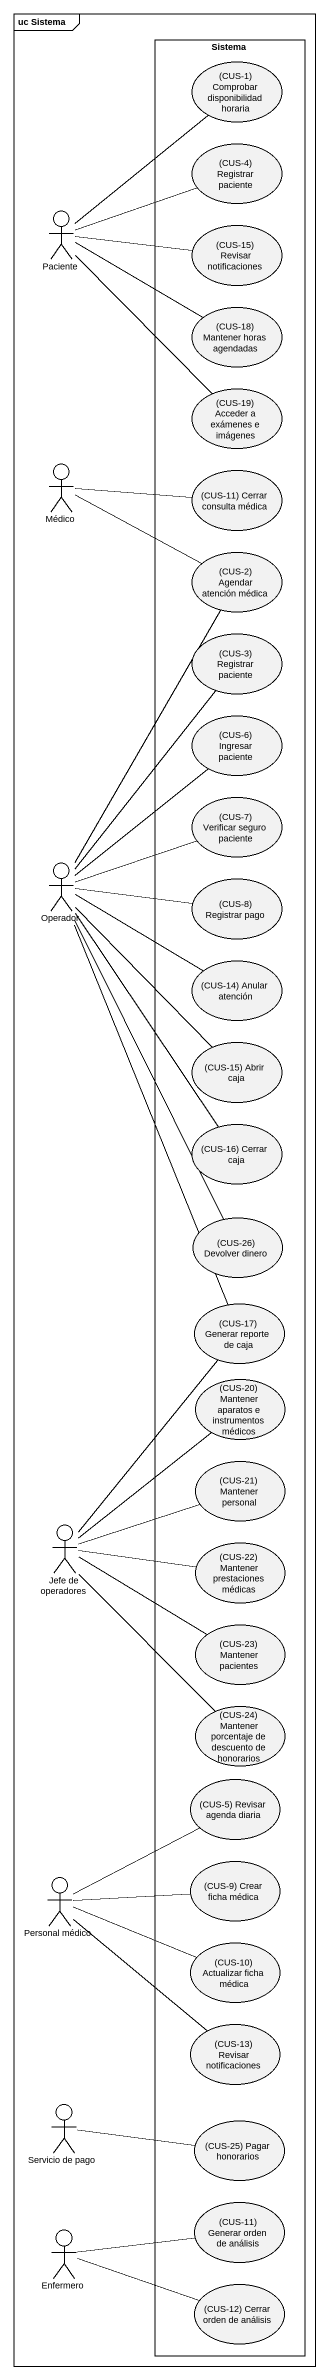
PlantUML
@startuml
mainframe uc Sistema
rectangle Sistema {
  usecase "(CUS-1) Comprobar disponibilidad horaria" as CUS_1_Comprobar
  usecase "(CUS-4) Registrar paciente" as CUS_4_Registrar_paciente
  usecase "(CUS-15) Revisar notificaciones" as CUS_15_Revisar
  usecase "(CUS-18) Mantener horas agendadas" as CUS_18_Mantener_horas
  usecase "(CUS-19) Acceder a exámenes e imágenes" as CUS_19_Acceder_a_exámenes_e
  usecase "(CUS-11) Cerrar consulta médica" as CUS_11_Cerrar_consulta
  usecase "(CUS-2) Agendar atención médica" as CUS_2_Agendar_atención
  usecase "(CUS-3) Registrar paciente" as CUS_3_Registrar_paciente
  usecase "(CUS-6) Ingresar paciente" as CUS_6_Ingresar_paciente
  usecase "(CUS-7) Verificar seguro paciente" as CUS_7_Verificar_seguro
  usecase "(CUS-8) Registrar pago" as CUS_8_Registrar_pago
  usecase "(CUS-14) Anular atención" as CUS_14_Anular_atención
  usecase "(CUS-15) Abrir caja" as CUS_15_Abrir_caja
  usecase "(CUS-16) Cerrar caja" as CUS_16_Cerrar_caja
  usecase "(CUS-26) Devolver dinero" as CUS_26_Devolver_dinero
  usecase "(CUS-17) Generar reporte de caja" as CUS_17_Generar_reporte_de
  usecase "(CUS-20) Mantener aparatos e instrumentos médicos" as CUS_20_Mantener_aparatos_e
  usecase "(CUS-21) Mantener personal" as CUS_21_Mantener_personal
  usecase "(CUS-22) Mantener prestaciones médicas" as CUS_22_Mantener
  usecase "(CUS-23) Mantener pacientes" as CUS_23_Mantener_pacientes
  usecase "(CUS-24) Mantener porcentaje de descuento de honorarios" as CUS_24_Mantener_porcentaje
  usecase "(CUS-5) Revisar agenda diaria" as CUS_5_Revisar_agenda_diaria
  usecase "(CUS-9) Crear ficha médica" as CUS_9_Crear_ficha_médica
  usecase "(CUS-10) Actualizar ficha médica" as CUS_10_Actualizar_ficha
  usecase "(CUS-13) Revisar notificaciones" as CUS_13_Revisar
  usecase "(CUS-25) Pagar honorarios" as CUS_25_Pagar_honorarios
  usecase "(CUS-11) Generar orden de análisis" as CUS_11_Generar_orden_de
  usecase "(CUS-12) Cerrar orden de análisis" as CUS_12_Cerrar_orden_de
}
actor Paciente
actor Médico
actor Operador
actor "Jefe de operadores" as Jefe_de_operadores
actor "Personal médico" as Personal_médico
actor "Servicio de pago" as Servicio_de_pago
actor Enfermero
Paciente -up- CUS_1_Comprobar
Paciente -right- CUS_4_Registrar_paciente
Paciente -right- CUS_15_Revisar
Paciente -right- CUS_18_Mantener_horas
Paciente -- CUS_19_Acceder_a_exámenes_e
Médico -right- CUS_11_Cerrar_consulta
Médico -right- CUS_2_Agendar_atención
Operador -up- CUS_2_Agendar_atención
Operador -up- CUS_3_Registrar_paciente
Operador -up- CUS_6_Ingresar_paciente
Operador -right- CUS_7_Verificar_seguro
Operador -right- CUS_8_Registrar_pago
Operador -right- CUS_14_Anular_atención
Operador -- CUS_15_Abrir_caja
Operador -- CUS_16_Cerrar_caja
Operador -- CUS_17_Generar_reporte_de
CUS_26_Devolver_dinero -up- Operador
Jefe_de_operadores -up- CUS_17_Generar_reporte_de
Jefe_de_operadores -up- CUS_20_Mantener_aparatos_e
Jefe_de_operadores -right- CUS_21_Mantener_personal
Jefe_de_operadores -right- CUS_22_Mantener
Jefe_de_operadores -right- CUS_23_Mantener_pacientes
Jefe_de_operadores -- CUS_24_Mantener_porcentaje
Personal_médico -up- CUS_5_Revisar_agenda_diaria
Personal_médico -right- CUS_9_Crear_ficha_médica
Personal_médico -right- CUS_10_Actualizar_ficha
Personal_médico -- CUS_13_Revisar
Servicio_de_pago -right- CUS_25_Pagar_honorarios
Enfermero -right- CUS_11_Generar_orden_de
Enfermero -right- CUS_12_Cerrar_orden_de
@enduml
